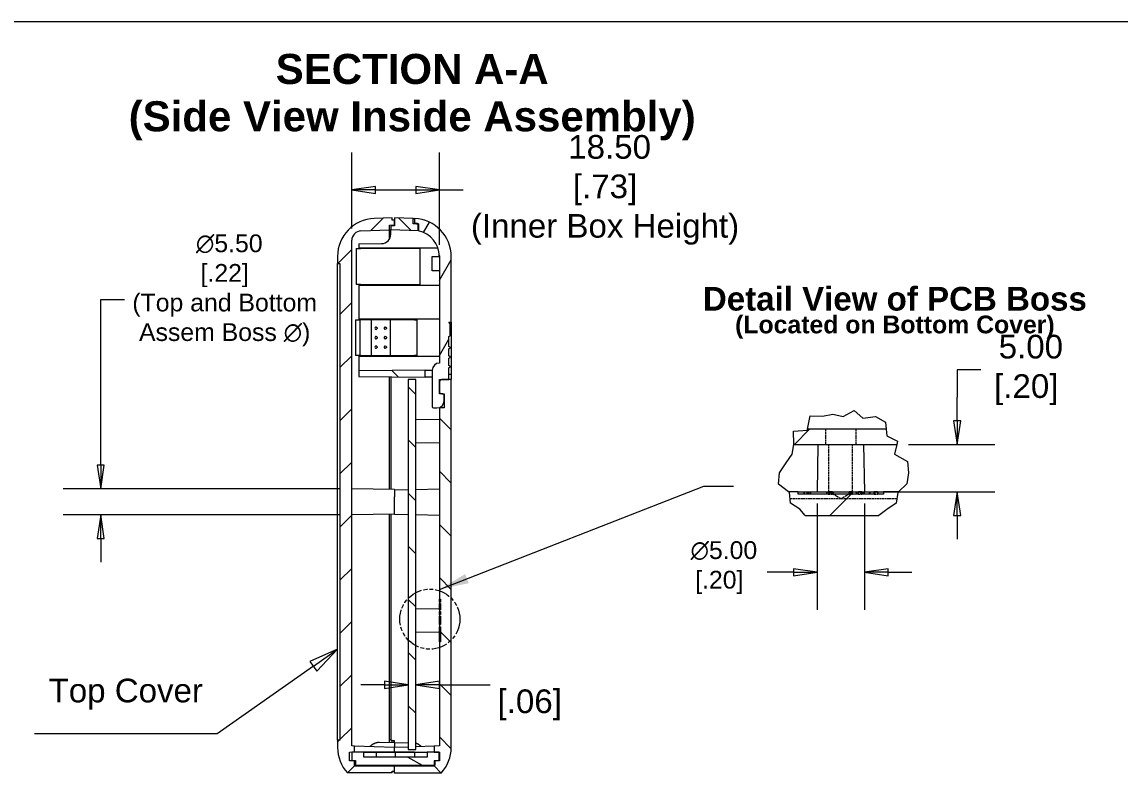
# Model space of a CAD drawing. Header units: millimetres. Extents: x -178 to 574, y 16 to 415.
# Drawn here: x 157.7 to 343.2, y 286.6 to 413.5 of the extents above; entities that cross this region are included whole.
import ezdxf

# ---------------------------------------------------------------- set-up
doc = ezdxf.new("R2010")
doc.units = ezdxf.units.MM
doc.header["$LTSCALE"] = 2
doc.linetypes.add('DASHED', pattern=[0.2067, 0.1654, -0.0413])
doc.linetypes.add('DOUBLE_DASH_CHAIN', pattern=[1.2403, 0.6614, -0.0827, 0.1654, -0.0827, 0.1654, -0.0827])
for name, color, linetype, lineweight in [('Break Line (ANSI)', 7, 'Continuous', 9), ('Detail Boundary (ANSI)', 7, 'DOUBLE_DASH_CHAIN', 9), ('Dimension (ANSI)', 7, 'Continuous', 9), ('Hatch (ANSI)', 7, 'Continuous', 9), ('Hidden (ANSI)', 7, 'DASHED', 9), ('Sketch Geometry (ANSI)', 7, 'Continuous', 9), ('Symbol (ANSI)', 7, 'Continuous', 9), ('Visible (ANSI)', 7, 'Continuous', 9)]:
    doc.layers.add(name, color=color, linetype=linetype, lineweight=lineweight)
doc.styles.add('Label Text (ANSI)', font='arialbd.ttf')
doc.styles.add('Note Text (ANSI)', font='arial.ttf')
doc.styles.add('Text Style20', font='arial.ttf')
doc.dimstyles.new('Default - mm (ANSI)', dxfattribs={"dimscale": 2, "dimtxt": 2, "dimasz": 2, "dimexe": 3.175, "dimexo": 1, "dimgap": 0.8, "dimtad": 0, "dimtih": 1, "dimtoh": 1, "dimrnd": 1e-08, "dimzin": 4, "dimdsep": 46, "dimtxsty": 'Note Text (ANSI)', "dimblk": 'Filled-1', "dimcen": 0.09, "dimdle": 10, "dimclrd": 256, "dimclre": 256, "dimclrt": 256, "dimadec": 1, "dimazin": 0, "dimtfac": 1.524, "dimtofl": 0, "dimtmove": 0, "dimatfit": 3, "dimfxl": 0, "dimtolj": 1, "dimtzin": 0, "dimlwd": -1, "dimlwe": -1, "dimarcsym": 0})
doc.dimstyles.new('Default - mm (ANSI)$7', dxfattribs={"dimscale": 2, "dimtxt": 2, "dimasz": 2.5, "dimexe": 3.175, "dimexo": 1, "dimgap": 0.8, "dimtad": 0, "dimtih": 1, "dimtoh": 1, "dimrnd": 1e-08, "dimzin": 4, "dimdsep": 46, "dimtxsty": 'Note Text (ANSI)', "dimblk": 'Filled-1', "dimcen": 0.09, "dimdle": 10, "dimclrd": 256, "dimclre": 256, "dimclrt": 256, "dimadec": 1, "dimazin": 0, "dimtfac": 1.524, "dimtofl": 0, "dimtmove": 0, "dimatfit": 3, "dimfxl": 0, "dimtolj": 1, "dimtzin": 0, "dimlwd": -1, "dimlwe": -1, "dimarcsym": 0})
pattern_1 = [(315, (0, 0), (4.49013, 4.49013), [])]
pattern_2 = [(225, (0, 0), (8.98026, -8.98026), [])]

# ---------------------------------------------------------------- blocks, each defined once
blk = doc.blocks.new('Title Blocks HAMMOND')
at = {"layer": 'Sketch Geometry (ANSI)'}
blk.add_line((269.997, 206.727), (9.353, 206.727), dxfattribs=at)
at = {"layer": 'Symbol (ANSI)', "style": 'Text Style20'}
blk.add_attdef('<TITLE>_001', (224.797, 16.351), '', height=5, dxfattribs=at)
blk = doc.blocks.new('2dDetail0')
at = {"layer": 'Detail Boundary (ANSI)'}
blk.add_circle((113.29, 156.286), 2.536, dxfattribs=at)
blk = doc.blocks.new('Filled-1')
at = {"color": 0}
for p, q in [((0, 0), (-1, 0.15)), ((-1, 0.15), (-1, -0.15)), ((-1, 0), (0, 0)), ((-1, -0.15), (0, 0))]:
    blk.add_line(p, q, dxfattribs=at)
at = {"color": 0, "flags": 128}
blk.add_lwpolyline([(-1, -0.15), (0, 0), (-1, 0.15), (-1, -0.15)], dxfattribs=at)
at = {"color": 0}
blk.add_solid([(-1, -0.15), (0, 0), (-1, 0.15), (-1, -0.15)], dxfattribs=at)
blk = doc.blocks.new('Balloon2')
at = {"layer": 'Symbol (ANSI)'}
for p, q in [((105.496, 153.746), (103.162, 152.72)), ((103.449, 152.31), (105.496, 153.746)), ((103.737, 151.901), (105.496, 153.746)), ((103.449, 152.31), (95.321, 146.606)), ((103.162, 152.72), (103.737, 151.901)), ((95.321, 146.606), (79.878, 146.606))]:
    blk.add_line(p, q, dxfattribs=at)
at = {"layer": 'Symbol (ANSI)', "flags": 128}
blk.add_lwpolyline([(103.737, 151.901), (105.496, 153.746), (103.162, 152.72), (103.737, 151.901)], dxfattribs=at)
at = {"layer": 'Symbol (ANSI)'}
blk.add_solid([(103.737, 151.901), (105.496, 153.746), (103.162, 152.72), (103.737, 151.901)], dxfattribs=at)
at = {"layer": 'Symbol (ANSI)', "insert": (87.599, 149.956), "char_height": 2, "attachment_point": 5, "style": 'Note Text (ANSI)'}
blk.add_mtext('Top Cover', dxfattribs=at)
blk = doc.blocks.new('*D32')
at = {"layer": 'Defpoints', "color": 0, "transparency": 16777216}
for p in [(213.39, 334.58), (170.97, 330.18), (213.39, 330.18)]:
    blk.add_point(p, dxfattribs=at)
at = {"layer": 'Dimension (ANSI)', "transparency": 16777216}
for p, q in [((170.97, 338.58), (170.97, 366.57)), ((170.97, 366.57), (174.97, 366.57)), ((211.39, 334.58), (164.62, 334.58)), ((211.39, 330.18), (164.62, 330.18)), ((170.97, 326.18), (170.97, 322.18))]:
    blk.add_line(p, q, dxfattribs=at)
at = {"layer": 'Dimension (ANSI)', "transparency": 16777216, "xscale": 4, "yscale": 4, "zscale": 4}
for p, rotation in [((170.97, 334.58), 270), ((170.97, 330.18), 90)]:
    blk.add_blockref('Filled-1', p, dxfattribs=dict(at, rotation=rotation))
at = {"layer": 'Dimension (ANSI)', "transparency": 16777216, "insert": (191.91, 377.58), "char_height": 4, "attachment_point": 2, "style": 'Note Text (ANSI)'}
blk.add_mtext('\\A1; \\fAIGDT|b0|i0;\\H3.0000;n\\fArial|b0|i0;\\H3.0000;5.50\\P[.22]{\\P(Top and Bottom \\PAssem Boss \\fAIGDT|b0|i0;\\H3.0000;n\\fArial|b0|i0;\\H3.0000;)}', dxfattribs=at)
blk = doc.blocks.new('*D33')
at = {"layer": 'Defpoints', "color": 0, "transparency": 16777216}
for p in [(222.91, 324.15), (224.19, 324.15), (222.91, 301.47)]:
    blk.add_point(p, dxfattribs=at)
at = {"layer": 'Dimension (ANSI)', "transparency": 16777216}
for p, q in [((218.91, 301.47), (214.91, 301.47)), ((228.19, 301.47), (236.79, 301.47))]:
    blk.add_line(p, q, dxfattribs=at)
at = {"layer": 'Dimension (ANSI)', "transparency": 16777216, "xscale": 4, "yscale": 4, "zscale": 4}
blk.add_blockref('Filled-1', (222.91, 301.47), dxfattribs=at)
at = {"layer": 'Dimension (ANSI)', "transparency": 16777216, "xscale": 4, "yscale": 4, "zscale": 4, "rotation": 180}
blk.add_blockref('Filled-1', (224.19, 301.47), dxfattribs=at)
at = {"layer": 'Dimension (ANSI)', "transparency": 16777216, "insert": (243.46, 307.37), "char_height": 4, "attachment_point": 2, "style": 'Note Text (ANSI)'}
blk.add_mtext('\\A1; \\P[.06]', dxfattribs=at)
blk = doc.blocks.new('*D34')
at = {"layer": 'Defpoints', "color": 0, "transparency": 16777216}
for p in [(228.19, 385.1), (213.39, 376.59), (228.19, 373.85)]:
    blk.add_point(p, dxfattribs=at)
at = {"layer": 'Dimension (ANSI)', "transparency": 16777216}
for p, q in [((213.39, 378.59), (213.39, 391.45)), ((228.19, 375.85), (228.19, 391.45)), ((217.39, 385.1), (224.19, 385.1)), ((228.19, 385.1), (232.19, 385.1))]:
    blk.add_line(p, q, dxfattribs=at)
at = {"layer": 'Dimension (ANSI)', "transparency": 16777216, "xscale": 4, "yscale": 4, "zscale": 4, "rotation": 180}
blk.add_blockref('Filled-1', (213.39, 385.1), dxfattribs=at)
at = {"layer": 'Dimension (ANSI)', "transparency": 16777216, "xscale": 4, "yscale": 4, "zscale": 4}
blk.add_blockref('Filled-1', (228.19, 385.1), dxfattribs=at)
at = {"layer": 'Dimension (ANSI)', "transparency": 16777216, "insert": (256.19, 385.1), "char_height": 4, "attachment_point": 5, "style": 'Note Text (ANSI)'}
blk.add_mtext('\\A1; 18.50\\P[.73]{\\P(Inner Box Height)}', dxfattribs=at)
blk = doc.blocks.new('*D35')
at = {"layer": 'Defpoints', "color": 0, "transparency": 16777216}
for p in [(305.5, 342.09), (288.82, 334.09), (315.7, 334.09)]:
    blk.add_point(p, dxfattribs=at)
at = {"layer": 'Dimension (ANSI)', "transparency": 16777216}
for p, q in [((319.7, 354.71), (315.7, 354.71)), ((315.7, 354.71), (315.7, 350.09)), ((315.7, 346.09), (315.7, 350.09)), ((307.5, 342.09), (322.05, 342.09)), ((290.82, 334.09), (322.05, 334.09)), ((315.7, 330.09), (315.7, 326.09))]:
    blk.add_line(p, q, dxfattribs=at)
at = {"layer": 'Dimension (ANSI)', "transparency": 16777216, "xscale": 4, "yscale": 4, "zscale": 4}
for p, rotation in [((315.7, 342.09), 270), ((315.7, 334.09), 90)]:
    blk.add_blockref('Filled-1', p, dxfattribs=dict(at, rotation=rotation))
at = {"layer": 'Dimension (ANSI)', "transparency": 16777216, "insert": (327.38, 360.62), "char_height": 4, "attachment_point": 2, "style": 'Note Text (ANSI)'}
blk.add_mtext('\\A1; 5.00\\P[.20]', dxfattribs=at)
blk = doc.blocks.new('*D36')
at = {"layer": 'Defpoints', "color": 0, "transparency": 16777216}
for p in [(292.02, 334.1), (300.02, 334.09), (300.02, 320.49)]:
    blk.add_point(p, dxfattribs=at)
at = {"layer": 'Dimension (ANSI)', "transparency": 16777216}
for p, q in [((292.02, 332.1), (292.02, 314.14)), ((300.02, 332.09), (300.02, 314.14)), ((288.02, 320.49), (283.58, 320.49)), ((304.02, 320.49), (308.02, 320.49))]:
    blk.add_line(p, q, dxfattribs=at)
at = {"layer": 'Dimension (ANSI)', "transparency": 16777216, "xscale": 4, "yscale": 4, "zscale": 4}
blk.add_blockref('Filled-1', (292.02, 320.49), dxfattribs=at)
at = {"layer": 'Dimension (ANSI)', "transparency": 16777216, "xscale": 4, "yscale": 4, "zscale": 4, "rotation": 180}
blk.add_blockref('Filled-1', (300.02, 320.49), dxfattribs=at)
at = {"layer": 'Dimension (ANSI)', "transparency": 16777216, "insert": (275.5, 325.74), "char_height": 4, "attachment_point": 2, "style": 'Note Text (ANSI)'}
blk.add_mtext('\\A1; \\fAIGDT|b0|i0;\\H3.0000;n\\fArial|b0|i0;\\H3.0000;5.00\\P[.20]', dxfattribs=at)

msp = doc.modelspace()

# ---------------------------------------------------------------- hatches: boundary and pattern name
at = {"layer": 'Hatch (ANSI)'}
h = msp.add_hatch(dxfattribs=at)
h.set_pattern_fill('ANSI31', color=256, scale=50.8, style=0)
h.set_pattern_definition([(45, (0, 0), (-4.49013, 4.49013), [])])
edge = h.paths.add_edge_path()
edge.add_line((212.9916, 290.1235), (213.8603, 290.1311))
edge.add_line((213.8603, 290.1311), (213.8603, 291.1363))
edge.add_line((213.8603, 291.1363), (213.3916, 291.1526))
edge.add_line((213.3916, 291.1526), (213.3916, 376.5875))
edge.add_ellipse((214.9916, 376.5875), major_axis=(-1.6, 0), ratio=1, start_angle=272, end_angle=360, ccw=False)
edge.add_line((214.9358, 378.1866), (219.7916, 378.3561))
edge.add_line((219.7916, 378.3561), (219.7916, 379.1561))
edge.add_line((219.7916, 379.1561), (220.5916, 379.1841))
edge.add_line((220.5916, 379.1841), (220.5916, 379.9841))
edge.add_line((220.5916, 379.9841), (220.1916, 379.9841))
edge.add_line((220.1916, 379.9841), (220.1916, 380.3701))
edge.add_line((220.1916, 380.3701), (217.1682, 380.2645))
edge.add_ellipse((217.3916, 373.8684), major_axis=(-0.2234, 6.3961), ratio=1, start_angle=0, end_angle=88)
edge.add_line((210.9916, 373.8684), (210.9916, 372.6684))
edge.add_line((210.9916, 372.6684), (211.3916, 372.6684))
edge.add_line((211.3916, 372.6684), (211.3916, 292.0997))
edge.add_line((211.3916, 292.0997), (210.9916, 292.0997))
edge.add_line((210.9916, 292.0997), (210.9916, 290.8997))
edge.add_ellipse((217.3916, 290.8997), major_axis=(-6.4, 0), ratio=1, start_angle=0, end_angle=42.331473)
edge.add_line((212.6603, 286.5898), (213.8603, 287.7898))
edge.add_line((213.8603, 287.7898), (213.8603, 288.6486))
edge.add_line((213.8603, 288.6486), (212.9916, 288.6562))
edge.add_line((212.9916, 288.6562), (212.9916, 290.1235))
h = msp.add_hatch(dxfattribs=at)
h.set_pattern_fill('ANSI31', color=256, scale=50.8, angle=-90, style=0)
h.set_pattern_definition(pattern_1)
h.paths.add_polyline_path([(214.5916, 354.5358), (214.5916, 353.5731), (225.8018, 353.4753), (225.7917, 354.6335)])
edge = h.paths.add_edge_path()
edge.add_ellipse((228.5916, 351.0545), major_axis=(-0.4, 0), ratio=1, start_angle=0, end_angle=90)
edge.add_line((228.5916, 350.6545), (228.7916, 350.6545))
edge.add_line((228.7916, 350.6545), (228.9916, 350.6545))
edge.add_line((228.9916, 350.6545), (228.9916, 350.4545))
edge.add_line((228.9916, 350.4545), (228.9916, 349.4545))
edge.add_line((228.9916, 349.4545), (228.9916, 348.2545))
edge.add_line((228.9916, 348.2545), (228.1916, 348.2545))
edge.add_line((228.1916, 348.2545), (228.1916, 315.9701))
edge.add_line((228.1916, 315.9701), (228.3916, 315.9701))
edge.add_line((228.3916, 315.9701), (228.3916, 315.4725))
edge.add_line((228.3916, 315.4725), (228.1916, 315.4725))
edge.add_line((228.1916, 315.4725), (228.1916, 315.2026))
edge.add_line((228.1916, 315.2026), (228.3916, 315.2026))
edge.add_line((228.3916, 315.2026), (228.3916, 314.1649))
edge.add_line((228.3916, 314.1649), (228.1916, 314.1649))
edge.add_line((228.1916, 314.1649), (228.1916, 313.8748))
edge.add_line((228.1916, 313.8748), (228.3916, 313.8748))
edge.add_line((228.3916, 313.8748), (228.3916, 313.368))
edge.add_line((228.3916, 313.368), (228.1916, 313.368))
edge.add_line((228.1916, 313.368), (228.1916, 313.0863))
edge.add_line((228.1916, 313.0863), (228.3916, 313.0863))
edge.add_line((228.3916, 313.0863), (228.3916, 311.6873))
edge.add_line((228.3916, 311.6873), (228.1916, 311.6873))
edge.add_line((228.1916, 311.6873), (228.1916, 311.3007))
edge.add_line((228.1916, 311.3007), (228.3916, 311.3007))
edge.add_line((228.3916, 311.3007), (228.3916, 308.7701))
edge.add_line((228.3916, 308.7701), (228.1916, 308.7701))
edge.add_line((228.1916, 308.7701), (228.1916, 291.1526))
edge.add_line((228.1916, 291.1526), (227.3229, 291.1223))
edge.add_line((227.3229, 291.1223), (227.3229, 290.1171))
edge.add_line((227.3229, 290.1171), (228.1916, 290.1096))
edge.add_line((228.1916, 290.1096), (228.1916, 288.6422))
edge.add_line((228.1916, 288.6422), (227.5025, 288.6362))
edge.add_line((227.5025, 288.6362), (227.3229, 288.6346))
edge.add_line((227.3229, 288.6346), (227.3229, 287.8759))
edge.add_line((227.3229, 287.8759), (227.3229, 287.7759))
edge.add_line((227.3229, 287.7759), (228.5229, 286.5759))
edge.add_ellipse((223.7916, 290.8858), major_axis=(4.7313, -4.3099), ratio=1, start_angle=0, end_angle=42.331473)
edge.add_line((230.1916, 290.8858), (230.1916, 353.0545))
edge.add_line((230.1916, 353.0545), (229.7916, 353.0545))
edge.add_line((229.7916, 353.0545), (228.5916, 353.0545))
edge.add_ellipse((228.5916, 352.6545), major_axis=(0, 0.4), ratio=1, start_angle=0, end_angle=90)
edge.add_line((228.1916, 352.6545), (228.1916, 351.0545))
edge = h.paths.add_edge_path()
edge.add_line((223.7916, 380.2584), (220.5916, 380.3701))
edge.add_line((220.5916, 380.3701), (220.5916, 379.9841))
edge.add_line((220.5916, 379.9841), (220.5916, 379.1841))
edge.add_line((220.5916, 379.1841), (220.5916, 379.0101))
edge.add_line((220.5916, 379.0101), (219.9916, 378.9892))
edge.add_line((219.9916, 378.9892), (219.9916, 378.3911))
edge.add_line((219.9916, 378.3911), (224.5916, 378.2304))
edge.add_line((224.5916, 378.2304), (224.5916, 379.3162))
edge.add_ellipse((223.7916, 373.8545), major_axis=(0.8, 5.4617), ratio=1, start_angle=0, end_angle=8.333083)
edge.add_line((223.7916, 379.3745), (223.7916, 380.2584))
h = msp.add_hatch(dxfattribs=at)
h.set_pattern_fill('ANSI31', color=256, scale=50.8, angle=15, style=0)
h.set_pattern_definition([(60, (0, 0), (-5.49926, 3.175), [])])
edge = h.paths.add_edge_path()
edge.add_line((224.6716, 379.3849), (224.6716, 378.1656))
edge.add_ellipse((223.7916, 373.8545), major_axis=(0.88, 4.3111), ratio=1, start_angle=281.536959, end_angle=360, ccw=False)
edge.add_line((228.1916, 373.8545), (228.1916, 355.8545))
edge.add_ellipse((228.1916, 354.6545), major_axis=(0, 1.2), ratio=1, start_angle=0, end_angle=90)
edge.add_line((226.9916, 354.6545), (226.9916, 348.4545))
edge.add_ellipse((227.1916, 348.4545), major_axis=(-0.2, 0), ratio=1, start_angle=0, end_angle=90)
edge.add_line((227.1916, 348.2545), (227.7916, 348.2545))
edge.add_ellipse((227.7916, 349.4545), major_axis=(0, -1.2), ratio=1, start_angle=0, end_angle=90)
edge.add_line((228.9916, 349.4545), (228.9916, 350.4545))
edge.add_ellipse((228.7916, 350.4545), major_axis=(0.2, 0), ratio=1, start_angle=0, end_angle=90)
edge.add_line((228.7916, 350.6545), (228.5916, 350.6545))
edge.add_line((228.5916, 350.6545), (228.1916, 350.6545))
edge.add_line((228.1916, 350.6545), (228.1916, 351.0545))
edge.add_line((228.1916, 351.0545), (228.1916, 352.6545))
edge.add_line((228.1916, 352.6545), (228.1916, 353.0545))
edge.add_line((228.1916, 353.0545), (228.5916, 353.0545))
edge.add_line((228.5916, 353.0545), (229.7916, 353.0545))
edge.add_line((229.7916, 353.0545), (229.7916, 355.0545))
edge.add_line((229.7916, 355.0545), (230.0316, 355.193))
edge.add_line((230.0316, 355.193), (230.0316, 355.3159))
edge.add_line((230.0316, 355.3159), (229.7916, 355.4545))
edge.add_line((229.7916, 355.4545), (229.7916, 356.6545))
edge.add_line((229.7916, 356.6545), (230.0316, 356.793))
edge.add_line((230.0316, 356.793), (230.0316, 356.9159))
edge.add_line((230.0316, 356.9159), (229.7916, 357.0545))
edge.add_line((229.7916, 357.0545), (229.7916, 358.2545))
edge.add_line((229.7916, 358.2545), (230.0316, 358.393))
edge.add_line((230.0316, 358.393), (230.0316, 358.5159))
edge.add_line((230.0316, 358.5159), (229.7916, 358.6545))
edge.add_line((229.7916, 358.6545), (229.7916, 360.3345))
edge.add_line((229.7916, 360.3345), (230.0316, 360.473))
edge.add_line((230.0316, 360.473), (230.0316, 362.457))
edge.add_line((230.0316, 362.457), (229.7916, 362.7341))
edge.add_line((229.7916, 362.7341), (229.7916, 362.7345))
edge.add_line((229.7916, 362.7345), (230.1916, 362.7345))
edge.add_line((230.1916, 362.7345), (230.1916, 373.8545))
edge.add_ellipse((223.7916, 373.8545), major_axis=(6.4, 0), ratio=1, start_angle=0, end_angle=88.030069)
edge.add_line((224.0116, 380.2507), (224.0116, 379.4501))
edge.add_ellipse((223.7916, 373.8545), major_axis=(0.22, 5.5957), ratio=1, start_angle=353.210389, end_angle=360, ccw=False)
h = msp.add_hatch(dxfattribs=at)
h.set_pattern_fill('ANSI31', color=256, scale=50.8, angle=-90, style=0)
h.set_pattern_definition(pattern_1)
h.paths.add_polyline_path([(222.9116, 290.5445), (224.1916, 290.5445), (224.1916, 353.0894), (222.9116, 353.0894)])
h = msp.add_hatch(dxfattribs=at)
h.set_pattern_fill('ANSI31', color=256, scale=101.6, angle=180, style=0)
h.set_pattern_definition(pattern_2)
h.paths.add_polyline_path([(303.7154, 344.6508), (303.8316, 343.5235), (305.6299, 342.6242), (305.4952, 342.0908), (288.0713, 342.0908), (288.0775, 342.1342), (288.05, 344.3433), (290.3939, 344.5049), (290.4221, 344.6508)])
h = msp.add_hatch(dxfattribs=at)
h.set_pattern_fill('ANSI31', color=256, scale=101.6, angle=180, style=0)
h.set_pattern_definition(pattern_2)
h.paths.add_polyline_path([(302.4733, 330.1092), (302.4569, 330.0908), (289.996, 330.0908), (289.1242, 331.1826), (287.5503, 332.186), (287.3365, 334.0028), (287.2186, 334.0908), (288.8242, 334.0908), (288.8242, 333.6908), (293.8853, 333.6908), (293.8853, 334.0908), (294.6585, 334.0908), (294.6585, 333.6908), (297.4566, 333.6908), (297.4566, 334.0908), (298.02, 334.0908), (298.02, 333.6908), (299.0336, 333.6908), (299.0336, 334.0908), (299.6137, 334.0908), (299.6137, 333.6908), (301.6891, 333.6908), (301.6891, 334.0908), (302.2289, 334.0908), (302.2289, 333.6908), (303.2242, 333.6908), (303.2242, 334.0908), (305.7933, 334.0908), (305.6518, 333.9555), (305.3662, 332.1525), (303.8008, 331.1268)])
h = msp.add_hatch(dxfattribs=at)
h.set_pattern_fill('ANSI31', color=256, scale=50.8, angle=-75, style=0)
h.set_pattern_definition([(330, (0, 0), (3.175, 5.49926), [])])
h.paths.add_polyline_path([(227.4959, 287.8759), (227.5025, 288.6362), (227.5029, 288.6759), (228.1716, 288.6759), (228.1716, 290.0759), (226.115, 290.0759), (226.1081, 289.2759), (215.4351, 289.2759), (215.4282, 290.0759), (213.3716, 290.0759), (213.3716, 288.6759), (214.0403, 288.6759), (214.0473, 287.8759), (227.3229, 287.8759)])

# ---------------------------------------------------------------- linework, layer by layer
at = {"layer": 'Break Line (ANSI)'}
for p, q in [((292.9421, 346.8932), (294.6855, 347.2014)), ((294.6855, 347.2014), (296.4293, 346.8149)), ((296.4293, 346.8149), (298.2858, 347.841)), ((298.2858, 347.841), (299.7813, 346.522)), ((290.4221, 344.6508), (290.8656, 346.9487)), ((290.8656, 346.9487), (292.9421, 346.8932)), ((299.7813, 346.522), (301.9061, 346.7984)), ((301.9061, 346.7984), (303.5919, 345.8484)), ((303.5919, 345.8484), (303.7154, 344.6508)), ((288.05, 344.3433), (290.3939, 344.5049)), ((288.0775, 342.1342), (288.05, 344.3433)), ((290.3939, 344.5049), (290.4221, 344.6508)), ((303.7154, 344.6508), (303.8316, 343.5235)), ((303.8316, 343.5235), (305.6299, 342.6242)), ((287.8339, 340.4407), (288.0713, 342.0908)), ((288.0713, 342.0908), (288.0775, 342.1342)), ((305.4952, 342.0908), (305.0839, 340.4623)), ((305.6299, 342.6242), (305.4952, 342.0908)), ((286.7885, 339.0122), (287.8339, 340.4407)), ((305.0839, 340.4623), (307.3334, 339.235)), ((285.6481, 337.3123), (286.7885, 339.0122)), ((307.3334, 339.235), (307.4652, 337.3123)), ((285.4876, 335.383), (285.6481, 337.3123)), ((307.4652, 337.3123), (307.1807, 335.4165)), ((287.2186, 334.0908), (285.4876, 335.383)), ((287.3365, 334.0028), (287.2186, 334.0908)), ((305.7933, 334.0908), (305.6518, 333.9555)), ((307.1807, 335.4165), (305.7933, 334.0908)), ((287.5503, 332.186), (287.3365, 334.0028)), ((289.1242, 331.1826), (287.5503, 332.186)), ((305.6518, 333.9555), (305.3662, 332.1525)), ((289.996, 330.0908), (289.1242, 331.1826)), ((303.8008, 331.1268), (302.4733, 330.1092)), ((305.3662, 332.1525), (303.8008, 331.1268)), ((302.4733, 330.1092), (302.4569, 330.0908))]:
    msp.add_line(p, q, dxfattribs=at)
at = {"layer": 'Hidden (ANSI)'}
for p, q in [((293.4642, 344.6508), (293.4642, 342.0908)), ((298.5842, 344.6508), (298.5842, 342.0908)), ((294.0242, 334.0908), (294.0242, 342.0908)), ((298.0242, 334.0908), (298.0242, 342.0908)), ((290.3181, 334.0908), (290.3181, 333.6908)), ((290.4256, 334.0908), (290.4256, 333.6908)), ((290.6443, 334.0908), (290.6443, 333.6908)), ((290.8963, 334.0908), (290.8963, 333.6908)), ((293.628, 334.0908), (293.628, 333.6908)), ((293.969, 334.0908), (293.969, 333.6908)), ((296.0242, 332.8891), (294.0242, 334.0908)), ((294.0914, 334.0908), (294.0914, 333.6908)), ((294.1951, 334.0908), (294.1951, 333.6908)), ((296.0242, 332.8891), (298.0242, 334.0908)), ((297.3936, 334.0908), (297.3936, 333.6908)), ((297.8606, 334.0908), (297.8606, 333.6908)), ((297.9607, 334.0908), (297.9607, 333.6908)), ((299.3655, 334.0908), (299.3655, 333.6908)), ((299.4026, 334.0908), (299.4026, 333.6908)), ((299.41, 334.0908), (299.41, 333.6908)), ((299.5916, 334.0908), (299.5916, 333.6908)), ((299.6361, 334.0908), (299.6361, 333.6908)), ((299.8548, 334.0908), (299.8548, 333.6908)), ((299.9215, 334.0908), (299.9215, 333.6908)), ((299.9771, 334.0908), (299.9771, 333.6908)), ((300.8444, 334.0908), (300.8444, 333.6908)), ((300.9222, 334.0908), (300.9222, 333.6908)), ((301.6265, 334.0908), (301.6265, 333.6908)), ((301.7896, 334.0908), (301.7896, 333.6908)), ((302.1936, 334.0908), (302.1936, 333.6908)), ((305.4833, 332.8908), (287.4676, 332.8908)), ((293.8853, 333.6908), (293.969, 333.6908)), ((293.969, 333.6908), (294.6585, 333.6908)), ((297.4566, 333.6908), (298.02, 333.6908)), ((299.0336, 333.6908), (299.6137, 333.6908)), ((301.6891, 333.6908), (302.2289, 333.6908))]:
    msp.add_line(p, q, dxfattribs=at)
at = {"layer": 'Visible (ANSI)'}
for p, q in [((220.1916, 380.3701), (217.1682, 380.2645)), ((219.7916, 379.1561), (220.5916, 379.1841)), ((219.7916, 378.3561), (219.7916, 379.1561)), ((220.5916, 379.0101), (219.9916, 378.9892)), ((219.9916, 378.9892), (219.9916, 378.3911)), ((220.1916, 379.9841), (220.1916, 380.3701)), ((220.5916, 379.9841), (220.1916, 379.9841)), ((223.7916, 380.2584), (220.5916, 380.3701)), ((220.5916, 380.3701), (220.5916, 379.0101)), ((220.5916, 379.1841), (220.5916, 379.9841)), ((223.7916, 379.3745), (223.7916, 380.2584)), ((223.7916, 380.2584), (224.015, 380.2506)), ((224.0116, 380.2507), (224.0116, 379.4501)), ((224.5916, 378.2304), (224.5916, 379.3162)), ((224.6716, 379.3849), (224.6716, 378.1656)), ((214.9358, 378.1866), (219.7916, 378.3561)), ((219.7916, 376.8565), (219.7916, 378.3561)), ((219.9916, 378.3911), (224.5916, 378.2304)), ((219.9916, 377.6311), (219.9916, 378.3911)), ((224.6716, 378.2276), (224.5916, 378.2304)), ((213.3916, 291.1526), (213.3916, 376.5875)), ((214.1116, 375.1758), (214.8451, 375.1758)), ((214.1116, 375.1758), (214.1116, 369.0958)), ((214.5916, 375.9978), (218.4056, 376.0311)), ((214.5916, 375.9978), (214.5916, 375.3358)), ((214.5916, 375.3358), (214.5916, 375.1758)), ((214.5916, 375.3358), (227.9348, 375.3358)), ((224.9048, 375.1758), (214.8451, 375.1758)), ((224.9048, 375.1758), (224.9048, 369.0958)), ((224.9065, 375.1758), (224.9048, 375.1758)), ((224.9065, 375.1758), (224.9065, 369.0958)), ((210.9916, 373.8684), (210.9916, 372.6684)), ((226.9916, 371.4545), (226.9916, 373.8545)), ((226.9916, 373.8545), (228.1916, 373.8545)), ((228.1916, 373.8545), (228.1916, 355.8545)), ((230.1916, 362.7345), (230.1916, 373.8545)), ((210.9916, 372.6684), (211.3916, 372.6684)), ((210.9916, 372.3257), (210.9916, 372.6684)), ((210.9916, 332.3841), (210.9916, 372.3257)), ((211.3916, 372.6684), (211.3916, 292.0997)), ((228.1916, 371.4545), (226.9916, 371.4545)), ((214.8451, 369.0958), (214.1116, 369.0958)), ((214.5916, 369.0958), (214.5916, 368.9358)), ((214.5916, 368.9358), (214.5916, 363.3358)), ((228.1916, 368.9358), (214.5916, 368.9358)), ((214.8451, 369.0958), (224.9048, 369.0958)), ((224.9048, 369.0958), (224.9065, 369.0958)), ((213.9916, 363.1758), (214.7385, 363.1758)), ((213.9916, 363.1758), (213.9916, 357.0958)), ((214.5916, 363.3358), (214.5916, 363.1758)), ((214.5916, 363.3358), (228.1916, 363.3358)), ((216.6522, 363.1758), (214.7385, 363.1758)), ((214.7385, 363.1758), (214.7385, 357.0958)), ((219.8853, 363.1758), (216.6522, 363.1758)), ((216.6522, 363.1758), (216.6522, 357.0958)), ((219.8853, 363.1758), (219.8853, 357.0958)), ((223.9954, 363.1758), (219.8853, 363.1758)), ((223.9954, 363.1758), (224.379, 363.1758)), ((224.379, 363.1758), (224.379, 357.0958)), ((229.7916, 362.7341), (229.7916, 362.7345)), ((229.7916, 362.7345), (230.1916, 362.7345)), ((230.0316, 362.457), (229.7916, 362.7341)), ((230.0316, 360.473), (230.0316, 362.457)), ((230.1916, 362.7345), (230.1916, 353.9345)), ((229.7916, 360.3345), (230.0316, 360.473)), ((229.7916, 358.6545), (229.7916, 360.3345)), ((230.0316, 358.5159), (229.7916, 358.6545)), ((229.7916, 358.2545), (230.0316, 358.393)), ((229.7916, 357.0545), (229.7916, 358.2545)), ((230.0316, 358.393), (230.0316, 358.5159)), ((214.7385, 357.0958), (213.9916, 357.0958)), ((214.5916, 357.0958), (214.5916, 356.9358)), ((214.5916, 356.9358), (214.5916, 354.5358)), ((228.1916, 356.9358), (214.5916, 356.9358)), ((214.7385, 357.0958), (216.6522, 357.0958)), ((216.6522, 357.0958), (219.8853, 357.0958)), ((219.8853, 357.0958), (223.9954, 357.0958)), ((224.379, 357.0958), (223.9954, 357.0958)), ((230.0316, 356.9159), (229.7916, 357.0545)), ((229.7916, 356.6545), (230.0316, 356.793)), ((229.7916, 355.4545), (229.7916, 356.6545)), ((230.0316, 356.793), (230.0316, 356.9159)), ((225.7917, 354.6335), (214.5916, 354.5358)), ((214.5916, 354.5358), (214.5916, 353.5731)), ((225.7917, 354.6335), (226.9916, 354.644)), ((225.8018, 353.4753), (225.7917, 354.6335)), ((226.9916, 354.6545), (226.9916, 348.4545)), ((230.0316, 355.3159), (229.7916, 355.4545)), ((229.7916, 355.0545), (230.0316, 355.193)), ((229.7916, 353.0545), (229.7916, 355.0545)), ((230.0316, 355.193), (230.0316, 355.3159)), ((214.5916, 353.5731), (225.8018, 353.4753)), ((219.7916, 334.4724), (219.7916, 353.5278)), ((219.9916, 353.526), (219.9916, 334.4689)), ((224.1916, 353.0894), (222.9116, 353.0894)), ((222.9116, 353.0894), (222.9116, 290.5445)), ((224.1916, 290.5445), (224.1916, 353.0894)), ((226.9916, 353.4649), (225.8018, 353.4753)), ((228.1916, 350.6545), (228.1916, 353.0545)), ((228.1916, 353.0545), (229.7916, 353.0545)), ((228.1916, 352.6545), (228.1916, 351.0545)), ((230.1916, 353.0545), (228.5916, 353.0545)), ((230.1916, 353.9345), (229.7916, 353.9345)), ((230.1916, 353.9345), (230.1916, 353.0545)), ((230.1916, 290.8858), (230.1916, 353.0545)), ((228.7916, 350.6545), (228.1916, 350.6545)), ((228.5916, 350.6545), (228.9916, 350.6545)), ((228.9916, 350.6545), (228.9916, 348.2545)), ((228.9916, 349.4545), (228.9916, 350.4545)), ((227.1916, 348.2545), (227.7916, 348.2545)), ((228.1916, 348.2545), (228.1916, 348.3231)), ((228.9916, 348.2545), (228.1916, 348.2545)), ((228.1916, 348.2545), (228.1916, 315.9701)), ((224.1916, 346.3003), (228.1907, 346.3701)), ((303.7154, 344.6508), (290.4221, 344.6508)), ((224.1916, 342.4399), (228.1916, 342.3701)), ((288.0713, 342.0908), (305.4952, 342.0908)), ((292.1638, 342.0908), (292.0243, 334.0955)), ((299.8845, 342.0908), (300.0242, 334.0908)), ((220.5916, 334.4584), (213.3916, 334.5841)), ((220.5916, 334.4374), (222.9116, 334.4779)), ((220.5916, 334.4584), (220.5916, 333.2293)), ((224.1916, 334.5003), (228.1916, 334.5701)), ((288.8242, 334.0908), (287.2186, 334.0908)), ((288.8242, 333.6908), (288.8242, 334.0908)), ((288.8242, 334.0908), (289.7732, 334.0908)), ((289.7732, 334.0908), (289.8585, 334.0908)), ((289.7732, 334.0908), (289.7732, 333.6908)), ((289.8585, 334.0908), (293.1981, 334.0908)), ((289.8585, 334.0908), (289.8585, 333.6908)), ((293.1981, 334.0908), (293.8853, 334.0908)), ((294.6585, 334.0908), (293.8853, 334.0908)), ((293.8853, 334.0908), (293.8853, 333.6908)), ((294.6585, 333.6908), (294.6585, 334.0908)), ((294.6585, 334.0908), (294.74, 334.0908)), ((294.74, 334.0908), (297.3751, 334.0908)), ((294.74, 334.0908), (294.74, 333.6908)), ((297.3751, 334.0908), (297.4566, 334.0908)), ((297.3751, 334.0908), (297.3751, 333.6908)), ((298.02, 334.0908), (297.4566, 334.0908)), ((297.4566, 334.0908), (297.4566, 333.6908)), ((298.02, 333.6908), (298.02, 334.0908)), ((298.02, 334.0908), (298.6205, 334.0908)), ((298.6205, 334.0908), (298.7243, 334.0908)), ((298.6205, 334.0908), (298.6205, 333.6908)), ((298.7243, 334.0908), (298.7243, 333.6908)), ((298.7243, 334.0908), (299.0336, 334.0908)), ((299.6137, 334.0908), (299.0336, 334.0908)), ((299.0336, 334.0908), (299.0336, 333.6908)), ((299.6137, 333.6908), (299.6137, 334.0908)), ((299.6137, 334.0908), (300.6109, 334.0908)), ((300.6109, 334.0908), (301.6891, 334.0908)), ((302.2289, 334.0908), (301.6891, 334.0908)), ((301.6891, 334.0908), (301.6891, 333.6908)), ((302.2289, 333.6908), (302.2289, 334.0908)), ((302.2289, 334.0908), (302.2751, 334.0908)), ((302.2751, 334.0908), (303.2242, 334.0908)), ((302.2751, 334.0908), (302.2751, 333.6908)), ((305.7933, 334.0908), (303.2242, 334.0908)), ((303.2242, 334.0908), (303.2242, 333.6908)), ((210.9916, 292.4425), (210.9916, 332.3841)), ((220.5916, 330.3028), (220.5916, 333.2293)), ((293.8853, 333.6908), (288.8242, 333.6908)), ((297.4566, 333.6908), (294.6585, 333.6908)), ((299.0336, 333.6908), (298.02, 333.6908)), ((301.6891, 333.6908), (299.6137, 333.6908)), ((303.2242, 333.6908), (302.2289, 333.6908)), ((220.5916, 330.3098), (213.3916, 330.1841)), ((219.7916, 291.7328), (219.7916, 330.2958)), ((219.9916, 330.2993), (219.9916, 292.278)), ((220.5916, 330.3028), (222.9116, 330.2623)), ((224.1916, 330.2399), (228.1916, 330.1701)), ((289.996, 330.0908), (302.4569, 330.0908)), ((228.1916, 315.9701), (228.3916, 315.9701)), ((228.1916, 315.4956), (228.1916, 315.9701)), ((228.1916, 315.4956), (228.3916, 315.4956)), ((228.1916, 315.4725), (228.1916, 315.4956)), ((228.3916, 315.9701), (228.3916, 315.4725)), ((224.1916, 314.3003), (228.1916, 314.3701)), ((228.3916, 315.4725), (228.1916, 315.4725)), ((228.1916, 315.4725), (228.1916, 315.2026)), ((228.1916, 315.2026), (228.3916, 315.2026)), ((228.1916, 314.6635), (228.1916, 315.2026)), ((228.1916, 314.1649), (228.1916, 314.6635)), ((228.3916, 314.1649), (228.1916, 314.1649)), ((228.1916, 314.1649), (228.1916, 313.8748)), ((228.1916, 313.8748), (228.3916, 313.8748)), ((228.1916, 313.7201), (228.1916, 313.8748)), ((228.1916, 313.7201), (228.3916, 313.7201)), ((228.1916, 313.6683), (228.1916, 313.7201)), ((228.1916, 313.6683), (228.3916, 313.6683)), ((228.1916, 313.368), (228.1916, 313.6683)), ((228.3916, 315.2026), (228.3916, 314.1649)), ((228.3916, 313.8748), (228.3916, 313.368)), ((228.3916, 313.368), (228.1916, 313.368)), ((228.1916, 313.368), (228.1916, 313.0863)), ((228.1916, 313.0863), (228.3916, 313.0863)), ((228.1916, 313.0455), (228.1916, 313.0863)), ((228.1916, 313.0455), (228.3916, 313.0455)), ((228.1916, 311.728), (228.1916, 313.0455)), ((228.3916, 313.0863), (228.3916, 311.6873)), ((224.1916, 310.4399), (228.1893, 310.3701)), ((228.1916, 311.728), (228.3916, 311.728)), ((228.1916, 311.6873), (228.1916, 311.728)), ((228.3916, 311.6873), (228.1916, 311.6873)), ((228.1916, 311.6873), (228.1916, 311.3007)), ((228.1916, 311.3007), (228.3916, 311.3007)), ((228.1916, 310.9571), (228.1916, 311.3007)), ((228.1916, 309.2873), (228.1916, 310.9571)), ((228.3916, 311.3007), (228.3916, 308.7701)), ((228.1916, 309.2446), (228.1916, 309.2873)), ((228.1916, 309.2873), (228.3916, 309.2873)), ((228.1916, 309.2446), (228.3916, 309.2446)), ((228.1916, 308.7701), (228.1916, 309.2446)), ((228.3916, 308.7701), (228.1916, 308.7701)), ((228.1916, 308.7701), (228.1916, 291.1526)), ((210.9916, 292.0997), (210.9916, 292.4425)), ((211.3916, 292.0997), (210.9916, 292.0997)), ((210.9916, 292.0997), (210.9916, 290.8997)), ((220.5916, 291.7012), (218.0241, 291.7298)), ((220.5916, 291.7012), (219.7916, 291.7328)), ((219.9916, 292.278), (219.9916, 292.1826)), ((220.1916, 292.0811), (220.5916, 292.0833)), ((220.5916, 291.9812), (220.1916, 291.9834)), ((220.5916, 291.7012), (220.5916, 292.0833)), ((220.5916, 291.6872), (222.9116, 291.7131)), ((220.5916, 291.7012), (220.5916, 290.9012)), ((212.9916, 290.1235), (213.8603, 290.1311)), ((212.9916, 288.6562), (212.9916, 290.1235)), ((215.4282, 290.0759), (213.3716, 290.0759)), ((213.3716, 290.0759), (213.3716, 288.6759)), ((213.8603, 291.1363), (213.3916, 291.1526)), ((213.8603, 290.1311), (213.8603, 291.1363)), ((217.1783, 291.0204), (213.8603, 291.1363)), ((213.8603, 290.1311), (217.1783, 290.1601)), ((215.4351, 289.2759), (215.4282, 290.0759)), ((215.4282, 290.0759), (217.5553, 290.0759)), ((220.5916, 290.9012), (217.1783, 291.0204)), ((217.1783, 290.1601), (220.5916, 290.1898)), ((217.5495, 290.0759), (220.7716, 290.0759)), ((217.5505, 289.2759), (217.5495, 290.0759)), ((222.9116, 290.9682), (220.5916, 290.8872)), ((220.5916, 290.1898), (220.5916, 290.9012)), ((220.5916, 290.1759), (220.5916, 290.8872)), ((220.5916, 290.0759), (220.5916, 290.1759)), ((220.5916, 290.1759), (224.0049, 290.1461)), ((220.5916, 290.1759), (220.5916, 290.0759)), ((220.7716, 289.2759), (220.7716, 290.0759)), ((220.7716, 290.0759), (223.9927, 290.0759)), ((222.9116, 290.5445), (224.1916, 290.5445)), ((223.9927, 290.0759), (223.9917, 289.2759)), ((224.0016, 290.0759), (226.115, 290.0759)), ((224.0049, 290.1461), (227.3229, 290.1171)), ((227.3229, 291.1223), (224.1916, 291.0129)), ((226.115, 290.0759), (226.1081, 289.2759)), ((228.1716, 290.0759), (226.115, 290.0759)), ((228.1916, 291.1526), (227.3229, 291.1223)), ((227.3229, 291.1223), (227.3229, 290.1171)), ((227.3229, 290.1171), (228.1916, 290.1096)), ((228.1716, 288.6759), (228.1716, 290.0759)), ((228.1916, 290.1096), (228.1916, 288.6422)), ((212.6603, 286.5898), (213.8603, 287.7898)), ((213.8603, 288.6486), (212.9916, 288.6562)), ((213.3716, 288.6759), (214.0403, 288.6759)), ((213.8603, 287.7898), (213.8603, 288.6486)), ((214.0406, 288.647), (213.8603, 288.6486)), ((213.8603, 287.7898), (217.1783, 287.7898)), ((214.0403, 288.6759), (214.0473, 287.8759)), ((214.0473, 287.8759), (227.4959, 287.8759)), ((226.1081, 289.2759), (215.4351, 289.2759)), ((217.1783, 287.7898), (220.5916, 287.7898)), ((220.5916, 287.7759), (220.5916, 287.8759)), ((220.5916, 287.7898), (220.5916, 287.8759)), ((220.5916, 286.5759), (220.5916, 287.7759)), ((220.5916, 287.7759), (224.0049, 287.7759)), ((224.0049, 287.7759), (227.3229, 287.7759)), ((228.1916, 288.6422), (227.3229, 288.6346)), ((227.3229, 288.6346), (227.3229, 287.7759)), ((227.3229, 287.7759), (228.5229, 286.5759)), ((227.4959, 287.8759), (227.5029, 288.6759)), ((227.5029, 288.6759), (228.1716, 288.6759)), ((213.7039, 286.5898), (212.6603, 286.5898)), ((217.0961, 286.5898), (213.7039, 286.5898)), ((220.1916, 286.5898), (217.0961, 286.5898)), ((220.1916, 286.8635), (220.5916, 286.8739)), ((220.1916, 286.5898), (220.1916, 286.8635)), ((224.0871, 286.5759), (220.5916, 286.5759)), ((227.4793, 286.5759), (224.0871, 286.5759)), ((228.5229, 286.5759), (227.4793, 286.5759))]:
    msp.add_line(p, q, dxfattribs=at)
at = {"layer": 'Visible (ANSI)', "flags": 128}
for points in [[(228.1875, 373.8545), (228.1875, 373.8635), (228.1874, 373.8726), (228.1874, 373.8817), (228.1873, 373.8908), (228.1873, 373.8999), (228.1872, 373.909), (228.1871, 373.9181), (228.1871, 373.9271), (228.187, 373.9362), (228.187, 373.9453), (228.1869, 373.9544), (228.1869, 373.9635), (228.1868, 373.9726), (228.1868, 373.9816), (228.1867, 373.9907), (228.1867, 373.9998), (228.1866, 374.0089), (228.1865, 374.018), (228.1865, 374.0271), (228.1864, 374.0362), (228.1864, 374.0452), (228.1863, 374.0543), (228.1863, 374.0634), (228.1862, 374.0725)], [(228.1862, 374.0725), (228.1863, 374.0635), (228.1863, 374.0544), (228.1864, 374.0453), (228.1864, 374.0362), (228.1865, 374.0271), (228.1865, 374.018), (228.1866, 374.0089), (228.1867, 373.9998), (228.1867, 373.9908), (228.1868, 373.9817), (228.1868, 373.9726), (228.1869, 373.9635), (228.1869, 373.9544), (228.187, 373.9453), (228.187, 373.9362), (228.1871, 373.9272), (228.1871, 373.9181), (228.1872, 373.909), (228.1873, 373.8999), (228.1873, 373.8908), (228.1874, 373.8817), (228.1874, 373.8726), (228.1875, 373.8635), (228.1875, 373.8545)], [(217.4848, 361.9358), (217.5612, 361.9203), (217.6255, 361.8765), (217.668, 361.8117), (217.6828, 361.7358), (217.668, 361.6599), (217.6255, 361.5951), (217.5612, 361.5513), (217.4848, 361.5358)], [(219.0527, 361.9358), (219.1291, 361.9203), (219.1934, 361.8765), (219.2358, 361.8117), (219.2506, 361.7358), (219.2358, 361.6599), (219.1934, 361.5951), (219.1291, 361.5513), (219.0527, 361.5358)], [(217.4848, 360.3358), (217.5612, 360.3203), (217.6255, 360.2765), (217.668, 360.2117), (217.6828, 360.1358), (217.668, 360.0599), (217.6255, 359.9951), (217.5612, 359.9513), (217.4848, 359.9358)], [(219.0527, 360.3358), (219.1291, 360.3203), (219.1934, 360.2765), (219.2358, 360.2117), (219.2506, 360.1358), (219.2358, 360.0599), (219.1934, 359.9951), (219.1291, 359.9513), (219.0527, 359.9358)], [(217.4848, 358.7358), (217.5612, 358.7203), (217.6255, 358.6765), (217.668, 358.6117), (217.6828, 358.5358), (217.668, 358.4599), (217.6255, 358.3951), (217.5612, 358.3513), (217.4848, 358.3358)], [(219.0527, 358.7358), (219.1291, 358.7203), (219.1934, 358.6765), (219.2358, 358.6117), (219.2506, 358.5358), (219.2358, 358.4599), (219.1934, 358.3951), (219.1291, 358.3513), (219.0527, 358.3358)], [(228.1907, 346.3701), (228.1908, 346.3701), (228.1908, 346.3701), (228.1909, 346.3701), (228.191, 346.37), (228.191, 346.37), (228.1911, 346.37), (228.1911, 346.3699), (228.1912, 346.3699), (228.1912, 346.3698), (228.1913, 346.3697), (228.1913, 346.3697), (228.1914, 346.3696), (228.1914, 346.3695), (228.1914, 346.3694), (228.1915, 346.3693), (228.1915, 346.3691), (228.1915, 346.369), (228.1915, 346.3689), (228.1916, 346.3688), (228.1916, 346.3686), (228.1916, 346.3685), (228.1916, 346.3683), (228.1916, 346.3681), (228.1916, 346.368)], [(292.0354, 334.0908), (292.0345, 334.0908), (292.0336, 334.0909), (292.0328, 334.0909), (292.032, 334.091), (292.0312, 334.091), (292.0305, 334.0911), (292.0298, 334.0912), (292.0292, 334.0914), (292.0286, 334.0915), (292.028, 334.0916), (292.0275, 334.0918), (292.027, 334.092), (292.0265, 334.0922), (292.0261, 334.0924), (292.0258, 334.0927), (292.0254, 334.0929), (292.0252, 334.0932), (292.0249, 334.0935), (292.0247, 334.0938), (292.0245, 334.0941), (292.0244, 334.0944), (292.0243, 334.0948), (292.0243, 334.0952), (292.0242, 334.0955)], [(228.1916, 310.3757), (228.1916, 310.3753), (228.1916, 310.3748), (228.1916, 310.3744), (228.1915, 310.374), (228.1915, 310.3736), (228.1915, 310.3733), (228.1914, 310.3729), (228.1913, 310.3726), (228.1913, 310.3723), (228.1912, 310.372), (228.1911, 310.3718), (228.191, 310.3715), (228.1909, 310.3713), (228.1908, 310.3711), (228.1907, 310.3709), (228.1906, 310.3707), (228.1904, 310.3706), (228.1903, 310.3705), (228.1901, 310.3704), (228.19, 310.3703), (228.1898, 310.3702), (228.1896, 310.3702), (228.1894, 310.3701), (228.1892, 310.3701)], [(218.0241, 291.7298), (217.9476, 291.7291), (217.8716, 291.7254), (217.7963, 291.7187), (217.7216, 291.7091), (217.6475, 291.6966), (217.574, 291.6813), (217.5012, 291.6632), (217.429, 291.6425), (217.3575, 291.6192), (217.2871, 291.5935), (217.2178, 291.5655), (217.1497, 291.5354), (217.0828, 291.5033), (217.0171, 291.4692), (216.9526, 291.4334), (216.8894, 291.3959), (216.8273, 291.3568), (216.7665, 291.3163), (216.7069, 291.2744), (216.6486, 291.2313), (216.5913, 291.1869), (216.535, 291.1413), (216.4796, 291.0945), (216.4253, 291.0467)], [(220.1916, 292.0811), (220.1785, 292.0814), (220.1655, 292.0826), (220.1526, 292.0847), (220.1399, 292.0875), (220.1274, 292.0912), (220.1151, 292.0957), (220.1032, 292.101), (220.0917, 292.107), (220.0806, 292.1138), (220.0699, 292.1213), (220.0598, 292.1294), (220.0503, 292.1382), (220.0413, 292.1477), (220.033, 292.1576), (220.0254, 292.1681), (220.0185, 292.1791), (220.0123, 292.1905), (220.0069, 292.2023), (220.0022, 292.2144), (219.9984, 292.2268), (219.9955, 292.2394), (219.9933, 292.2522), (219.992, 292.2651), (219.9916, 292.278)], [(219.9916, 292.1826), (219.992, 292.1696), (219.9933, 292.1567), (219.9955, 292.1438), (219.9984, 292.1312), (220.0023, 292.1188), (220.0069, 292.1066), (220.0123, 292.0948), (220.0185, 292.0833), (220.0254, 292.0722), (220.033, 292.0617), (220.0413, 292.0516), (220.0503, 292.0421), (220.0598, 292.0332), (220.07, 292.0249), (220.0806, 292.0173), (220.0917, 292.0104), (220.1032, 292.0043), (220.1151, 291.9989), (220.1274, 291.9942), (220.1399, 291.9904), (220.1526, 291.9874), (220.1655, 291.9852), (220.1785, 291.9839), (220.1916, 291.9834)], [(225.1477, 291.0463), (225.1128, 291.077), (225.0775, 291.1073), (225.0417, 291.1372), (225.0056, 291.1666), (224.969, 291.1954), (224.932, 291.2238), (224.8946, 291.2516), (224.8568, 291.2789), (224.8185, 291.3056), (224.7798, 291.3316), (224.7407, 291.3571), (224.7012, 291.3819), (224.6613, 291.406), (224.621, 291.4294), (224.5802, 291.4521), (224.5389, 291.4741), (224.4971, 291.4954), (224.4549, 291.5159), (224.4122, 291.5356), (224.369, 291.5545), (224.3254, 291.5725), (224.2812, 291.5897), (224.2367, 291.6059), (224.1916, 291.6212)]]:
    msp.add_lwpolyline(points, dxfattribs=at)
at = {"layer": 'Visible (ANSI)'}
for centre, radius, start, end in [((217.3916, 373.8684), 6.4, 92, 180), ((223.7916, 373.8545), 5.52, 81.666917, 90), ((223.7916, 373.8545), 6.4, 0, 88.030069), ((223.7916, 373.8545), 5.6, 80.958904, 87.748515), ((223.7916, 373.8545), 5.52, 80.826751, 81.666917), ((214.9916, 376.5875), 1.6, 92, 180), ((218.3916, 377.6311), 1.6, 270.5, 0), ((223.7916, 373.8545), 4.4, 0, 78.463041), ((228.1916, 354.6545), 1.2, 90, 180), ((228.5916, 352.6545), 0.4, 90, 180), ((228.5916, 351.0545), 0.4, 180, 270), ((227.7916, 349.4545), 1.2, 270, 0), ((228.7916, 350.4545), 0.2, 0, 90), ((227.1916, 348.4545), 0.2, 180, 270), ((217.3916, 290.8997), 6.4, 180, 222.331473), ((223.7916, 290.8858), 6.4, 317.668527, 0)]:
    msp.add_arc(centre, radius, start, end, dxfattribs=at)
for centre in [(217.4848, 361.7358), (219.0527, 361.7358), (217.4848, 360.1358), (219.0527, 360.1358), (217.4848, 358.5358), (219.0527, 358.5358)]:
    msp.add_ellipse(centre, major_axis=(0, -0.2), ratio=0.9799247, start_param=3.14159265, end_param=6.28318531, dxfattribs=at)

# ---------------------------------------------------------------- block references
at = {"xscale": 2, "yscale": 2, "zscale": 2}
msp.add_blockref('Title Blocks HAMMOND', (-0.4977, 0.025), dxfattribs=at)
at = {"layer": 'Detail Boundary (ANSI)', "xscale": 2, "yscale": 2, "zscale": 2}
msp.add_blockref('2dDetail0', (0, 0), dxfattribs=at)
at = {"layer": 'Symbol (ANSI)', "xscale": 2, "yscale": 2, "zscale": 2}
msp.add_blockref('Balloon2', (0, 0), dxfattribs=at)

# ---------------------------------------------------------------- texts
at = {"layer": 'Symbol (ANSI)', "char_height": 5.08, "attachment_point": 2, "style": 'Label Text (ANSI)'}
for s, insert, width, line_spacing_factor in [('{\\fArial|b1|i0;SECTION A-A\\P(Side View Inside Assembly)}', (223.6017, 408.0808), 104.288549, 0.944221), ('{\\H0.7874x;Detail View of PCB Boss\\P\\H0.75x;(Located on Bottom Cover)\\H1.4146x; }', (305.1725, 368.7107), 74.68389, 0.726447)]:
    msp.add_mtext(s, dxfattribs=dict(at, insert=insert, width=width, line_spacing_factor=line_spacing_factor))
at = {"layer": 'Symbol (ANSI)', "insert": (279.4893, 336.5683), "char_height": 3, "attachment_point": 1, "style": 'Note Text (ANSI)'}
msp.add_mtext('{ }', dxfattribs=at)

# ---------------------------------------------------------------- dimensions: what is measured, and where the dimension line sits
at = {"layer": 'Dimension (ANSI)'}
for base, p1, p2, angle, text, override, picture, middle in [((228.1916, 385.0955), (213.3916, 376.5875), (228.1916, 373.8545), 180, ' <>\\X[.73]{\\P(Inner Box Height)}', {"dimgap": 0.8, "dimtih": 0, "dimtoh": 0, "dimdec": 2, "dimlfac": 1.25, "dimpost": '\\X', "dimtol": 0, "dimlim": 0, "dimtp": 0, "dimtm": 0, "dimtdec": 2, "dimatfit": 2}, '*D34', (256.1941, 385.0955)), ((170.9679, 330.1841), (213.3916, 334.5841), (213.3916, 330.1841), 90, ' \\fAIGDT|b0|i0;\\H3.0000;n\\fArial|b0|i0;\\H3.0000;<>\\X[.22]{\\P(Top and Bottom \\PAssem Boss \\fAIGDT|b0|i0;\\H3.0000;n\\fArial|b0|i0;\\H3.0000;)}', {"dimgap": 0.8, "dimdec": 2, "dimlfac": 1.25, "dimpost": '\\X', "dimtol": 0, "dimlim": 0, "dimtp": 0, "dimtm": 0, "dimtdec": 2, "dimatfit": 1, "dimtvp": -0.375}, '*D32', (191.9138, 366.5683)), ((315.6979, 334.0908), (305.4952, 342.0908), (288.8242, 334.0908), 270, ' <>\\X[.20]', {"dimgap": 0.8, "dimdec": 2, "dimlfac": 0.625, "dimpost": '\\X', "dimtol": 0, "dimlim": 0, "dimtp": 0, "dimtm": 0, "dimtdec": 2, "dimtmove": 1, "dimatfit": 1, "dimtvp": -0.25}, '*D35', (315.988, 354.7128)), ((300.0242, 320.4871), (292.0243, 334.0955), (300.0242, 334.0908), 180, ' \\fAIGDT|b0|i0;\\H3.0000;n\\fArial|b0|i0;\\H3.0000;<>\\X[.20]', {"dimgap": 0.8, "dimtih": 0, "dimtoh": 0, "dimdec": 2, "dimlfac": 0.625, "dimpost": '\\X', "dimtol": 0, "dimlim": 0, "dimtp": 0, "dimtm": 0, "dimtdec": 2, "dimatfit": 1, "dimtvp": -0.25}, '*D36', (275.5024, 320.4871))]:
    dim = msp.add_linear_dim(base=base, p1=p1, p2=p2, angle=angle, text=text, dimstyle='Default - mm (ANSI)', override=override, dxfattribs=at)
    dim.commit()
    dim.dimension.update_dxf_attribs({"geometry": picture, "text_midpoint": middle, "dimtype": 160})
dim = msp.add_linear_dim(base=(222.9116, 301.4695), p1=(224.1916, 324.1483), p2=(222.9116, 324.1483), text=' \\X[.06]', dimstyle='Default - mm (ANSI)', override={"dimgap": 0.8, "dimtih": 0, "dimtoh": 0, "dimdec": 2, "dimlfac": 1.25, "dimpost": '\\X', "dimse1": 1, "dimse2": 1, "dimtol": 0, "dimlim": 0, "dimtp": 0, "dimtm": 0, "dimtdec": 2, "dimatfit": 1, "dimtvp": -0.25}, dxfattribs=at)
dim.commit()
dim.dimension.update_dxf_attribs({"geometry": '*D33', "text_midpoint": (243.4581, 301.4695), "dimtype": 160})

# ---------------------------------------------------------------- leaders
at = {"layer": 'Symbol (ANSI)', "annotation_type": 0, "has_hookline": 1, "hookline_direction": 0, "text_width": 1.1644}
msp.add_leader([(228.1916, 317.5989), (272.8893, 335.0683), (277.8893, 335.0683)], dimstyle='Default - mm (ANSI)$7', override={"dimtad": 0}, dxfattribs=at)

doc.saveas('drawing.dxf')
